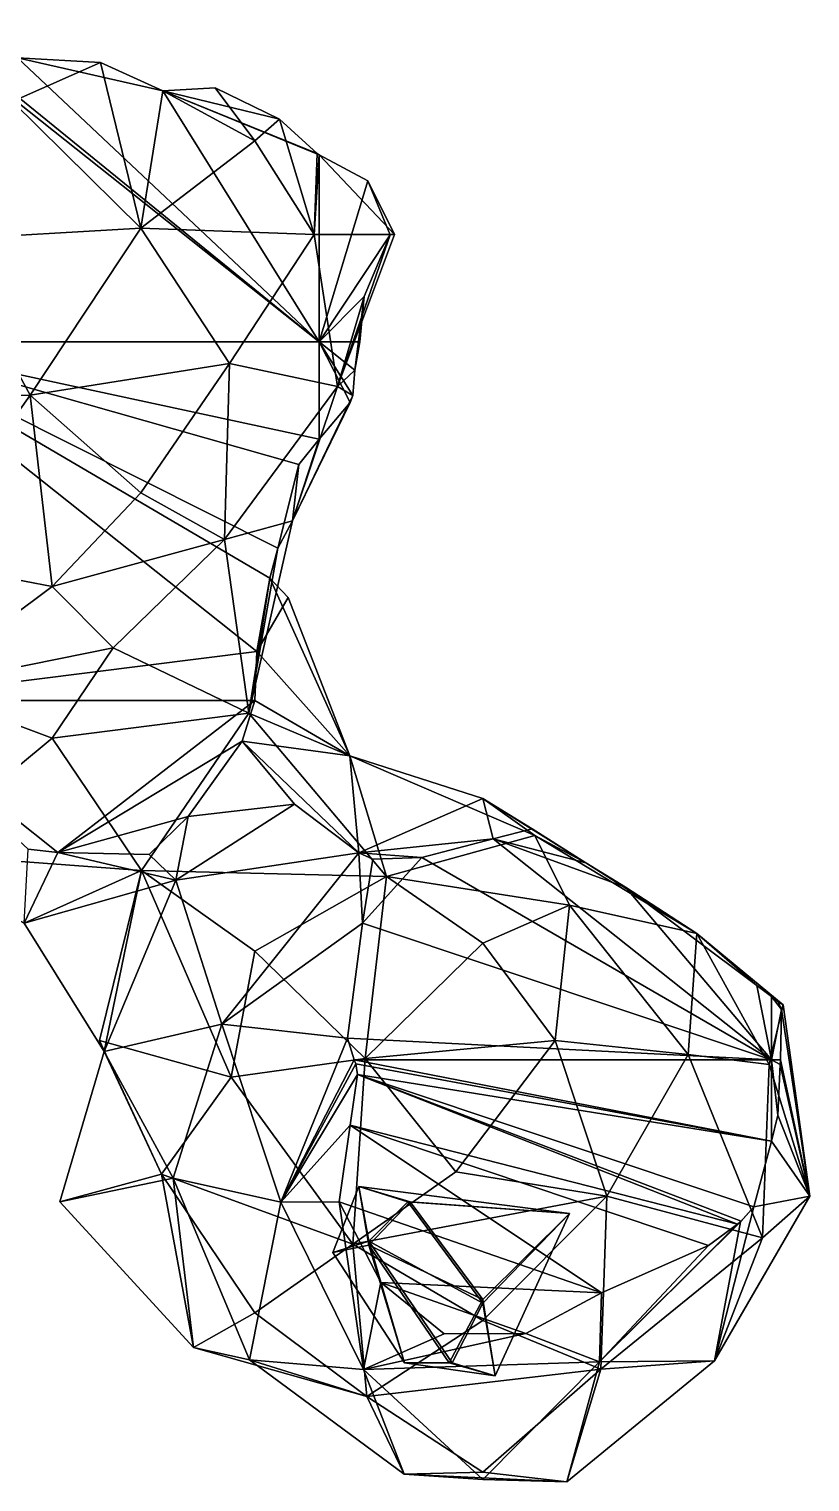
# Model space of a CAD drawing. Extents: x 290083 to 295691, y 4553739 to 4561622.
# Drawn here: x 295287.9 to 295374.3, y 4559659.9 to 4559820.5 of the extents above; entities that cross this region are included whole.
import ezdxf

# ---------------------------------------------------------------- set-up
doc = ezdxf.new("R2010")
doc.units = 0
doc.layers.add('Au_ppm_Pref_-_0_3', color=7, linetype='CONTINUOUS')

msp = doc.modelspace()

# ---------------------------------------------------------------- linework, layer by layer
at = {"layer": 'Au_ppm_Pref_-_0_3'}
for points in [[(295320, 4559785.98, 1875.32), (295270, 4559785.98, 1875.98), (295276.45, 4559820.54, 1867.86)], [(295276.45, 4559820.54, 1867.86), (295278.12, 4559820, 1867.95), (295320, 4559785.98, 1875.32)], [(295278.12, 4559820, 1867.95), (295286.66, 4559817.35, 1868.33), (295320, 4559785.98, 1875.32)], [(295286.13, 4559812.52, 1866.51), (295295.85, 4559816.85, 1868.13), (295286.66, 4559817.35, 1868.33)], [(295286.66, 4559817.35, 1868.33), (295295.85, 4559816.85, 1868.13), (295302.75, 4559813.72, 1868.7)], [(295286.66, 4559817.35, 1868.33), (295302.75, 4559813.72, 1868.7), (295320, 4559785.98, 1875.32)], [(295300.31, 4559798.53, 1866.97), (295295.85, 4559816.85, 1868.13), (295286.13, 4559812.52, 1866.51)], [(295300.31, 4559798.53, 1866.97), (295302.75, 4559813.72, 1868.7), (295295.85, 4559816.85, 1868.13)], [(295278.73, 4559797.29, 1863.46), (295300.31, 4559798.53, 1866.97), (295286.13, 4559812.52, 1866.51)], [(295300.31, 4559798.53, 1866.97), (295312.89, 4559808.17, 1867.44), (295302.75, 4559813.72, 1868.7)], [(295302.75, 4559813.72, 1868.7), (295308.53, 4559814.04, 1868.41), (295315.62, 4559810.58, 1869.06)], [(295302.75, 4559813.72, 1868.7), (295312.89, 4559808.17, 1867.44), (295308.53, 4559814.04, 1868.41)], [(295302.75, 4559813.72, 1868.7), (295315.62, 4559810.58, 1869.06), (295319.81, 4559806.78, 1869.9)], [(295302.75, 4559813.72, 1868.7), (295319.81, 4559806.78, 1869.9), (295320, 4559806.63, 1869.93)], [(295302.75, 4559813.72, 1868.7), (295320, 4559806.63, 1869.93), (295320, 4559785.98, 1875.32)], [(295312.89, 4559808.17, 1867.44), (295315.62, 4559810.58, 1869.06), (295308.53, 4559814.04, 1868.41)], [(295319.47, 4559797.82, 1867.79), (295315.62, 4559810.58, 1869.06), (295312.89, 4559808.17, 1867.44)], [(295319.47, 4559797.82, 1867.79), (295319.81, 4559806.78, 1869.9), (295315.62, 4559810.58, 1869.06)], [(295319.47, 4559797.82, 1867.79), (295312.89, 4559808.17, 1867.44), (295300.31, 4559798.53, 1866.97)], [(295320, 4559806.63, 1869.93), (295319.81, 4559806.78, 1869.9), (295319.47, 4559797.82, 1867.79)], [(295320, 4559806.63, 1869.93), (295319.47, 4559797.82, 1867.79), (295328.35, 4559797.82, 1870.89)], [(295320, 4559806.63, 1869.93), (295325.41, 4559803.78, 1871.19), (295320, 4559785.98, 1875.32)], [(295325.41, 4559803.78, 1871.19), (295320, 4559806.63, 1869.93), (295328.35, 4559797.82, 1870.89)], [(295325.41, 4559803.78, 1871.19), (295327.86, 4559797.79, 1872.98), (295320, 4559785.98, 1875.32)], [(295325.41, 4559803.78, 1871.19), (295328.35, 4559797.82, 1870.89), (295327.86, 4559797.79, 1872.98)], [(295288.06, 4559780.07, 1864.79), (295300.31, 4559798.53, 1866.97), (295278.73, 4559797.29, 1863.46)], [(295300.31, 4559798.53, 1866.97), (295288.06, 4559780.07, 1864.79), (295310.12, 4559783.59, 1867.45)], [(295319.47, 4559797.82, 1867.79), (295300.31, 4559798.53, 1866.97), (295310.12, 4559783.59, 1867.45)], [(295288.06, 4559780.07, 1864.79), (295278.73, 4559797.29, 1863.46), (295266.9, 4559780, 1860.03)], [(295319.47, 4559797.82, 1867.79), (295310.12, 4559783.59, 1867.45), (295322.04, 4559781.04, 1871.38)], [(295319.47, 4559797.82, 1867.79), (295322.04, 4559781.04, 1871.38), (295328.35, 4559797.82, 1870.89)], [(295320, 4559785.98, 1875.32), (295327.86, 4559797.79, 1872.98), (295324.99, 4559790.99, 1874.48)], [(295328.35, 4559797.82, 1870.89), (295322.04, 4559781.04, 1871.38), (295327.86, 4559797.79, 1872.98)], [(295327.86, 4559797.79, 1872.98), (295322.04, 4559781.04, 1871.38), (295324.99, 4559790.99, 1874.48)], [(295320, 4559785.98, 1875.32), (295324.99, 4559790.99, 1874.48), (295324.52, 4559785.98, 1875.74)], [(295322.04, 4559781.04, 1871.38), (295323.96, 4559782.84, 1875.82), (295324.99, 4559790.99, 1874.48)], [(295324.52, 4559785.98, 1875.74), (295324.99, 4559790.99, 1874.48), (295323.96, 4559782.84, 1875.82)], [(295270, 4559785.98, 1875.98), (295315.46, 4559763.14, 1881.52), (295314.55, 4559759.85, 1882.41)], [(295315.46, 4559763.14, 1881.52), (295270, 4559785.98, 1875.98), (295317.78, 4559772.39, 1879)], [(295317.78, 4559772.39, 1879), (295270, 4559785.98, 1875.98), (295320, 4559775.22, 1878.21)], [(295314.55, 4559759.85, 1882.41), (295313.13, 4559751.75, 1884.61), (295270, 4559785.98, 1875.98)], [(295320, 4559785.98, 1875.32), (295320, 4559775.22, 1878.21), (295270, 4559785.98, 1875.98)], [(295270, 4559746.3, 1880.05), (295270, 4559785.98, 1875.98), (295313.13, 4559751.75, 1884.61)], [(295323.44, 4559779.27, 1876.83), (295320, 4559775.22, 1878.21), (295320, 4559785.98, 1875.32)], [(295323.72, 4559780.05, 1876.59), (295323.44, 4559779.27, 1876.83), (295320, 4559785.98, 1875.32)], [(295323.96, 4559782.84, 1875.82), (295323.72, 4559780.05, 1876.59), (295320, 4559785.98, 1875.32)], [(295324.52, 4559785.98, 1875.74), (295323.96, 4559782.84, 1875.82), (295320, 4559785.98, 1875.32)], [(295300.3, 4559769.28, 1867.31), (295310.12, 4559783.59, 1867.45), (295288.06, 4559780.07, 1864.79)], [(295300.3, 4559769.28, 1867.31), (295309.57, 4559764.12, 1871.6), (295310.12, 4559783.59, 1867.45)], [(295309.57, 4559764.12, 1871.6), (295322.04, 4559781.04, 1871.38), (295310.12, 4559783.59, 1867.45)], [(295323.96, 4559782.84, 1875.82), (295322.04, 4559781.04, 1871.38), (295323.72, 4559780.05, 1876.59)], [(295309.57, 4559764.12, 1871.6), (295317.07, 4559766.19, 1876.83), (295322.04, 4559781.04, 1871.38)], [(295323.72, 4559780.05, 1876.59), (295322.04, 4559781.04, 1871.38), (295317.07, 4559766.19, 1876.83)], [(295275.19, 4559761.87, 1864.87), (295288.06, 4559780.07, 1864.79), (295266.9, 4559780, 1860.03)], [(295275.19, 4559761.87, 1864.87), (295290.49, 4559758.93, 1868.49), (295288.06, 4559780.07, 1864.79)], [(295290.49, 4559758.93, 1868.49), (295300.3, 4559769.28, 1867.31), (295288.06, 4559780.07, 1864.79)], [(295323.72, 4559780.05, 1876.59), (295317.07, 4559766.19, 1876.83), (295323.44, 4559779.27, 1876.83)], [(295317.07, 4559766.19, 1876.83), (295320, 4559775.22, 1878.21), (295323.44, 4559779.27, 1876.83)], [(295320, 4559775.22, 1878.21), (295317.07, 4559766.19, 1876.83), (295317.78, 4559772.39, 1879)], [(295317.07, 4559766.19, 1876.83), (295315.46, 4559763.14, 1881.52), (295317.78, 4559772.39, 1879)], [(295300.3, 4559769.28, 1867.31), (295290.49, 4559758.93, 1868.49), (295309.57, 4559764.12, 1871.6)], [(295312.24, 4559744.9, 1877.27), (295317.07, 4559766.19, 1876.83), (295309.57, 4559764.12, 1871.6)], [(295315.46, 4559763.14, 1881.52), (295317.07, 4559766.19, 1876.83), (295312.24, 4559744.9, 1877.27)], [(295297.25, 4559752.15, 1872.05), (295309.57, 4559764.12, 1871.6), (295290.49, 4559758.93, 1868.49)], [(295297.25, 4559752.15, 1872.05), (295312.24, 4559744.9, 1877.27), (295309.57, 4559764.12, 1871.6)], [(295312.24, 4559744.9, 1877.27), (295314.55, 4559759.85, 1882.41), (295315.46, 4559763.14, 1881.52)], [(295275.54, 4559747.76, 1872.22), (295290.49, 4559758.93, 1868.49), (295275.19, 4559761.87, 1864.87)], [(295312.24, 4559744.9, 1877.27), (295323.41, 4559740.19, 1882.14), (295314.55, 4559759.85, 1882.41)], [(295314.55, 4559759.85, 1882.41), (295316.59, 4559757.69, 1882.97), (295313.13, 4559751.75, 1884.61)], [(295314.55, 4559759.85, 1882.41), (295323.41, 4559740.19, 1882.14), (295316.59, 4559757.69, 1882.97)], [(295275.54, 4559747.76, 1872.22), (295297.25, 4559752.15, 1872.05), (295290.49, 4559758.93, 1868.49)], [(295313.13, 4559751.75, 1884.61), (295316.59, 4559757.69, 1882.97), (295323.41, 4559740.19, 1882.14)], [(295313.13, 4559751.75, 1884.61), (295312.9, 4559746.3, 1885.14), (295270, 4559746.3, 1880.05)], [(295275.54, 4559747.76, 1872.22), (295290.5, 4559742.16, 1874.77), (295297.25, 4559752.15, 1872.05)], [(295297.25, 4559752.15, 1872.05), (295290.5, 4559742.16, 1874.77), (295312.24, 4559744.9, 1877.27)], [(295323.41, 4559740.19, 1882.14), (295312.9, 4559746.3, 1885.14), (295313.13, 4559751.75, 1884.61)], [(295275.54, 4559747.76, 1872.22), (295275.15, 4559729.41, 1877.92), (295290.5, 4559742.16, 1874.77)], [(295291.12, 4559729.53, 1886.26), (295287.84, 4559729.9, 1885.96), (295270, 4559746.3, 1880.05)], [(295312.9, 4559746.3, 1885.14), (295291.12, 4559729.53, 1886.26), (295270, 4559746.3, 1880.05)], [(295291.12, 4559729.53, 1886.26), (295312.9, 4559746.3, 1885.14), (295311.52, 4559741.82, 1885.97)], [(295323.41, 4559740.19, 1882.14), (295311.52, 4559741.82, 1885.97), (295312.9, 4559746.3, 1885.14)], [(295290.5, 4559742.16, 1874.77), (295300.36, 4559727.53, 1876.67), (295312.24, 4559744.9, 1877.27)], [(295312.24, 4559744.9, 1877.27), (295300.36, 4559727.53, 1876.67), (295327.46, 4559726.85, 1875.56)], [(295312.24, 4559744.9, 1877.27), (295327.46, 4559726.85, 1875.56), (295323.41, 4559740.19, 1882.14)], [(295275.15, 4559729.41, 1877.92), (295300.36, 4559727.53, 1876.67), (295290.5, 4559742.16, 1874.77)], [(295291.12, 4559729.53, 1886.26), (295311.52, 4559741.82, 1885.97), (295305.55, 4559733.51, 1887.1)], [(295305.55, 4559733.51, 1887.1), (295311.52, 4559741.82, 1885.97), (295317.29, 4559734.84, 1888.19)], [(295317.29, 4559734.84, 1888.19), (295311.52, 4559741.82, 1885.97), (295324.4, 4559729.48, 1888.81)], [(295323.41, 4559740.19, 1882.14), (295324.4, 4559729.48, 1888.81), (295311.52, 4559741.82, 1885.97)], [(295323.41, 4559740.19, 1882.14), (295327.46, 4559726.85, 1875.56), (295343.86, 4559731.41, 1881.89)], [(295323.41, 4559740.19, 1882.14), (295338.09, 4559735.49, 1885.75), (295324.4, 4559729.48, 1888.81)], [(295323.41, 4559740.19, 1882.14), (295343.86, 4559731.41, 1881.89), (295338.09, 4559735.49, 1885.75)], [(295339.24, 4559731.03, 1887.68), (295324.4, 4559729.48, 1888.81), (295338.09, 4559735.49, 1885.75)], [(295343.56, 4559732.12, 1887.07), (295339.24, 4559731.03, 1887.68), (295338.09, 4559735.49, 1885.75)], [(295338.09, 4559735.49, 1885.75), (295349.5, 4559728.36, 1887.38), (295343.56, 4559732.12, 1887.07)], [(295343.86, 4559731.41, 1881.89), (295349.5, 4559728.36, 1887.38), (295338.09, 4559735.49, 1885.75)], [(295304.17, 4559726.46, 1886.91), (295305.55, 4559733.51, 1887.1), (295317.29, 4559734.84, 1888.19)], [(295304.17, 4559726.46, 1886.91), (295317.29, 4559734.84, 1888.19), (295324.4, 4559729.48, 1888.81)], [(295291.12, 4559729.53, 1886.26), (295305.55, 4559733.51, 1887.1), (295301.23, 4559729.29, 1887.52)], [(295305.55, 4559733.51, 1887.1), (295304.17, 4559726.46, 1886.91), (295301.23, 4559729.29, 1887.52)], [(295331.35, 4559728.97, 1888.82), (295324.4, 4559729.48, 1888.81), (295339.24, 4559731.03, 1887.68)], [(295347.69, 4559723.69, 1878.03), (295343.86, 4559731.41, 1881.89), (295327.46, 4559726.85, 1875.56)], [(295339.24, 4559731.03, 1887.68), (295370, 4559706.61, 1890.39), (295331.35, 4559728.97, 1888.82)], [(295349.5, 4559728.36, 1887.38), (295339.24, 4559731.03, 1887.68), (295343.56, 4559732.12, 1887.07)], [(295353.86, 4559725.68, 1887.59), (295339.24, 4559731.03, 1887.68), (295349.5, 4559728.36, 1887.38)], [(295370, 4559706.61, 1890.39), (295339.24, 4559731.03, 1887.68), (295353.86, 4559725.68, 1887.59)], [(295343.86, 4559731.41, 1881.89), (295361.76, 4559720.55, 1884.04), (295349.5, 4559728.36, 1887.38)], [(295347.69, 4559723.69, 1878.03), (295361.76, 4559720.55, 1884.04), (295343.86, 4559731.41, 1881.89)], [(295287.39, 4559721.71, 1883.02), (295300.36, 4559727.53, 1876.67), (295275.15, 4559729.41, 1877.92)], [(295291.12, 4559729.53, 1886.26), (295287.39, 4559721.71, 1883.02), (295287.84, 4559729.9, 1885.96)], [(295304.17, 4559726.46, 1886.91), (295287.39, 4559721.71, 1883.02), (295291.12, 4559729.53, 1886.26)], [(295304.17, 4559726.46, 1886.91), (295291.12, 4559729.53, 1886.26), (295301.23, 4559729.29, 1887.52)], [(295309.27, 4559710.52, 1889.77), (295304.17, 4559726.46, 1886.91), (295324.4, 4559729.48, 1888.81)], [(295309.27, 4559710.52, 1889.77), (295324.4, 4559729.48, 1888.81), (295324.8, 4559721.71, 1891)], [(295324.8, 4559721.71, 1891), (295324.4, 4559729.48, 1888.81), (295325.96, 4559728.77, 1889.34)], [(295325.96, 4559728.77, 1889.34), (295324.4, 4559729.48, 1888.81), (295331.35, 4559728.97, 1888.82)], [(295300.36, 4559727.53, 1876.67), (295287.39, 4559721.71, 1883.02), (295296.24, 4559707.5, 1883.36)], [(295300.36, 4559727.53, 1876.67), (295296.24, 4559707.5, 1883.36), (295295.73, 4559708.73, 1876.83)], [(295295.73, 4559708.73, 1876.83), (295310.28, 4559704.69, 1874.25), (295300.36, 4559727.53, 1876.67)], [(295310.28, 4559704.69, 1874.25), (295312.89, 4559718.62, 1873.53), (295300.36, 4559727.53, 1876.67)], [(295312.89, 4559718.62, 1873.53), (295327.46, 4559726.85, 1875.56), (295300.36, 4559727.53, 1876.67)], [(295331.35, 4559728.97, 1888.82), (295324.8, 4559721.71, 1891), (295325.96, 4559728.77, 1889.34)], [(295370, 4559706.61, 1890.39), (295324.8, 4559721.71, 1891), (295331.35, 4559728.97, 1888.82)], [(295349.5, 4559728.36, 1887.38), (295361.76, 4559720.55, 1884.04), (295353.86, 4559725.68, 1887.59)], [(295296.24, 4559707.5, 1883.36), (295287.39, 4559721.71, 1883.02), (295304.17, 4559726.46, 1886.91)], [(295309.27, 4559710.52, 1889.77), (295296.24, 4559707.5, 1883.36), (295304.17, 4559726.46, 1886.91)], [(295325.11, 4559706.73, 1872.74), (295327.46, 4559726.85, 1875.56), (295312.89, 4559718.62, 1873.53)], [(295325.11, 4559706.73, 1872.74), (295338.09, 4559719.48, 1873.24), (295327.46, 4559726.85, 1875.56)], [(295347.69, 4559723.69, 1878.03), (295327.46, 4559726.85, 1875.56), (295338.09, 4559719.48, 1873.24)], [(295368.39, 4559714.82, 1888.73), (295370, 4559706.61, 1890.39), (295353.86, 4559725.68, 1887.59)], [(295368.39, 4559714.82, 1888.73), (295353.86, 4559725.68, 1887.59), (295361.76, 4559720.55, 1884.04)], [(295347.69, 4559723.69, 1878.03), (295338.09, 4559719.48, 1873.24), (295346.12, 4559708.73, 1873.04)], [(295347.69, 4559723.69, 1878.03), (295346.12, 4559708.73, 1873.04), (295360.8, 4559707.19, 1877.62)], [(295347.69, 4559723.69, 1878.03), (295360.8, 4559707.19, 1877.62), (295361.76, 4559720.55, 1884.04)], [(295324.8, 4559721.71, 1891), (295323.14, 4559708.99, 1893.96), (295309.27, 4559710.52, 1889.77)], [(295370, 4559706.61, 1890.39), (295323.14, 4559708.99, 1893.96), (295324.8, 4559721.71, 1891)], [(295325.11, 4559706.73, 1872.74), (295346.12, 4559708.73, 1873.04), (295338.09, 4559719.48, 1873.24)], [(295360.8, 4559707.19, 1877.62), (295369.77, 4559706.08, 1883.69), (295361.76, 4559720.55, 1884.04)], [(295361.76, 4559720.55, 1884.04), (295371.31, 4559712.68, 1888.71), (295368.39, 4559714.82, 1888.73)], [(295361.76, 4559720.55, 1884.04), (295369.77, 4559706.08, 1883.69), (295371.31, 4559712.68, 1888.71)], [(295325.11, 4559706.73, 1872.74), (295312.89, 4559718.62, 1873.53), (295310.28, 4559704.69, 1874.25)], [(295370, 4559713.58, 1888.86), (295370, 4559706.61, 1890.39), (295368.39, 4559714.82, 1888.73)], [(295371.31, 4559712.68, 1888.71), (295370, 4559713.58, 1888.86), (295368.39, 4559714.82, 1888.73)], [(295370.77, 4559712.99, 1888.94), (295371.11, 4559712.15, 1889.1), (295370, 4559713.58, 1888.86)], [(295371.11, 4559712.15, 1889.1), (295370, 4559706.61, 1890.39), (295370, 4559713.58, 1888.86)], [(295370, 4559713.58, 1888.86), (295371.31, 4559712.68, 1888.71), (295370.77, 4559712.99, 1888.94)], [(295371.31, 4559712.68, 1888.71), (295371.11, 4559712.15, 1889.1), (295370.77, 4559712.99, 1888.94)], [(295369.77, 4559706.08, 1883.69), (295374.27, 4559691.51, 1888.8), (295371.31, 4559712.68, 1888.71)], [(295370, 4559706.61, 1890.39), (295371.11, 4559712.15, 1889.1), (295371.03, 4559706.61, 1890.32)], [(295374.27, 4559691.51, 1888.8), (295371.03, 4559706.61, 1890.32), (295371.11, 4559712.15, 1889.1)], [(295374.27, 4559691.51, 1888.8), (295371.11, 4559712.15, 1889.1), (295371.31, 4559712.68, 1888.71)], [(295303.88, 4559693.5, 1888.48), (295296.24, 4559707.5, 1883.36), (295309.27, 4559710.52, 1889.77)], [(295303.88, 4559693.5, 1888.48), (295309.27, 4559710.52, 1889.77), (295315.78, 4559690.85, 1893.73)], [(295315.78, 4559690.85, 1893.73), (295309.27, 4559710.52, 1889.77), (295323.14, 4559708.99, 1893.96)], [(295295.73, 4559708.73, 1876.83), (295296.24, 4559707.5, 1883.36), (295302.59, 4559693.95, 1877.63)], [(295295.73, 4559708.73, 1876.83), (295302.59, 4559693.95, 1877.63), (295310.28, 4559704.69, 1874.25)], [(295315.78, 4559690.85, 1893.73), (295323.14, 4559708.99, 1893.96), (295323.87, 4559706.61, 1894.43)], [(295370, 4559706.61, 1890.39), (295323.87, 4559706.61, 1894.43), (295323.14, 4559708.99, 1893.96)], [(295335.13, 4559694.22, 1873.39), (295346.12, 4559708.73, 1873.04), (295325.11, 4559706.73, 1872.74)], [(295335.13, 4559694.22, 1873.39), (295351.81, 4559691.51, 1876.23), (295346.12, 4559708.73, 1873.04)], [(295346.12, 4559708.73, 1873.04), (295351.81, 4559691.51, 1876.23), (295360.8, 4559707.19, 1877.62)], [(295302.59, 4559693.95, 1877.63), (295296.24, 4559707.5, 1883.36), (295291.35, 4559690.91, 1882.77)], [(295303.88, 4559693.5, 1888.48), (295291.35, 4559690.91, 1882.77), (295296.24, 4559707.5, 1883.36)], [(295310.28, 4559704.69, 1874.25), (295323.74, 4559686.2, 1875.62), (295325.11, 4559706.73, 1872.74)], [(295315.78, 4559690.85, 1893.73), (295323.87, 4559706.61, 1894.43), (295324.07, 4559706.14, 1894.53)], [(295325.11, 4559706.73, 1872.74), (295323.74, 4559686.2, 1875.62), (295335.13, 4559694.22, 1873.39)], [(295323.87, 4559706.61, 1894.43), (295370, 4559697.62, 1892.78), (295324.07, 4559706.14, 1894.53)], [(295370, 4559697.62, 1892.78), (295323.87, 4559706.61, 1894.43), (295370, 4559706.61, 1890.39)], [(295360.8, 4559707.19, 1877.62), (295351.81, 4559691.51, 1876.23), (295369.03, 4559686.93, 1881.43)], [(295369.03, 4559686.93, 1881.43), (295369.77, 4559706.08, 1883.69), (295360.8, 4559707.19, 1877.62)], [(295370.72, 4559700.49, 1891.99), (295370, 4559706.61, 1890.39), (295370.99, 4559706.08, 1890.49)], [(295370, 4559697.62, 1892.78), (295370, 4559706.61, 1890.39), (295370.72, 4559700.49, 1891.99)], [(295370, 4559706.61, 1890.39), (295371.03, 4559706.61, 1890.32), (295370.99, 4559706.08, 1890.49)], [(295374.27, 4559691.51, 1888.8), (295370.99, 4559706.08, 1890.49), (295371.03, 4559706.61, 1890.32)], [(295315.78, 4559690.85, 1893.73), (295324.07, 4559706.14, 1894.53), (295324.27, 4559704.98, 1894.82)], [(295315.78, 4559690.85, 1893.73), (295324.27, 4559704.98, 1894.82), (295323.45, 4559699.36, 1895.47)], [(295323.45, 4559699.36, 1895.47), (295324.27, 4559704.98, 1894.82), (295366.27, 4559688.44, 1895.47)], [(295324.27, 4559704.98, 1894.82), (295324.07, 4559706.14, 1894.53), (295370, 4559697.62, 1892.78)], [(295324.27, 4559704.98, 1894.82), (295366.66, 4559688.77, 1895.42), (295366.27, 4559688.44, 1895.47)], [(295368.08, 4559690.35, 1894.88), (295324.27, 4559704.98, 1894.82), (295370, 4559697.62, 1892.78)], [(295366.66, 4559688.77, 1895.42), (295324.27, 4559704.98, 1894.82), (295368.08, 4559690.35, 1894.88)], [(295369.77, 4559706.08, 1883.69), (295369.03, 4559686.93, 1881.43), (295374.27, 4559691.51, 1888.8)], [(295374.27, 4559691.51, 1888.8), (295370.72, 4559700.49, 1891.99), (295370.99, 4559706.08, 1890.49)], [(295302.59, 4559693.95, 1877.63), (295323.74, 4559686.2, 1875.62), (295310.28, 4559704.69, 1874.25)], [(295370.72, 4559700.49, 1891.99), (295374.27, 4559691.51, 1888.8), (295370, 4559697.62, 1892.78)], [(295315.78, 4559690.85, 1893.73), (295323.45, 4559699.36, 1895.47), (295322.22, 4559690.88, 1896.45)], [(295322.22, 4559690.88, 1896.45), (295323.45, 4559699.36, 1895.47), (295351.21, 4559680.82, 1896.74)], [(295323.45, 4559699.36, 1895.47), (295363.06, 4559686.06, 1895.82), (295351.21, 4559680.82, 1896.74)], [(295323.45, 4559699.36, 1895.47), (295366.27, 4559688.44, 1895.47), (295363.06, 4559686.06, 1895.82)], [(295374.27, 4559691.51, 1888.8), (295368.08, 4559690.35, 1894.88), (295370, 4559697.62, 1892.78)], [(295302.59, 4559693.95, 1877.63), (295291.35, 4559690.91, 1882.77), (295306.11, 4559674.81, 1882.77)], [(295312.89, 4559678.64, 1878.68), (295323.74, 4559686.2, 1875.62), (295302.59, 4559693.95, 1877.63)], [(295312.89, 4559678.64, 1878.68), (295302.59, 4559693.95, 1877.63), (295306.11, 4559674.81, 1882.77)], [(295323.74, 4559686.2, 1875.62), (295351.81, 4559691.51, 1876.23), (295335.13, 4559694.22, 1873.39)], [(295306.11, 4559674.81, 1882.77), (295291.35, 4559690.91, 1882.77), (295303.88, 4559693.5, 1888.48)], [(295306.11, 4559674.81, 1882.77), (295303.88, 4559693.5, 1888.48), (295312.32, 4559673.44, 1888.77)], [(295315.78, 4559690.85, 1893.73), (295312.32, 4559673.44, 1888.77), (295303.88, 4559693.5, 1888.48)], [(295325.49, 4559686.09, 1830.92), (295321.51, 4559685.28, 1829.31), (295324.41, 4559692.59, 1829.3)], [(295321.51, 4559685.28, 1829.31), (295325.49, 4559686.56, 1827.86), (295324.41, 4559692.59, 1829.3)], [(295325.49, 4559686.09, 1830.92), (295324.41, 4559692.59, 1829.3), (295330.08, 4559690.91, 1831.47)], [(295324.41, 4559692.59, 1829.3), (295347.69, 4559689.59, 1829.31), (295330.08, 4559690.91, 1831.47)], [(295347.69, 4559689.59, 1829.31), (295324.41, 4559692.59, 1829.3), (295329.82, 4559690.91, 1827.27)], [(295329.82, 4559690.91, 1827.27), (295324.41, 4559692.59, 1829.3), (295325.49, 4559686.56, 1827.86)], [(295324.92, 4559672.36, 1895.34), (295312.32, 4559673.44, 1888.77), (295315.78, 4559690.85, 1893.73)], [(295324.92, 4559672.36, 1895.34), (295315.78, 4559690.85, 1893.73), (295322.22, 4559690.88, 1896.45)], [(295326.82, 4559681.97, 1897.3), (295322.22, 4559690.88, 1896.45), (295351.21, 4559680.82, 1896.74)], [(295324.92, 4559672.36, 1895.34), (295322.22, 4559690.88, 1896.45), (295326.82, 4559681.97, 1897.3)], [(295323.74, 4559686.2, 1875.62), (295338.09, 4559677.79, 1878.39), (295351.81, 4559691.51, 1876.23)], [(295325.49, 4559686.09, 1830.92), (295330.08, 4559690.91, 1831.47), (295338.09, 4559680.09, 1831.64)], [(295338.09, 4559679.71, 1827.11), (295329.82, 4559690.91, 1827.27), (295325.49, 4559686.56, 1827.86)], [(295329.82, 4559690.91, 1827.27), (295338.09, 4559679.71, 1827.11), (295347.69, 4559689.59, 1829.31)], [(295347.69, 4559689.59, 1829.31), (295338.09, 4559680.09, 1831.64), (295330.08, 4559690.91, 1831.47)], [(295351.81, 4559691.51, 1876.23), (295338.09, 4559677.79, 1878.39), (295351.17, 4559672.39, 1882.63)], [(295351.81, 4559691.51, 1876.23), (295351.17, 4559672.39, 1882.63), (295369.03, 4559686.93, 1881.43)], [(295374.27, 4559691.51, 1888.8), (295363.71, 4559673.31, 1888.7), (295368.08, 4559690.35, 1894.88)], [(295369.03, 4559686.93, 1881.43), (295363.71, 4559673.31, 1888.7), (295374.27, 4559691.51, 1888.8)], [(295339.47, 4559671.66, 1829.4), (295347.69, 4559689.59, 1829.31), (295338.09, 4559679.71, 1827.11)], [(295347.69, 4559689.59, 1829.31), (295339.47, 4559671.66, 1829.4), (295338.09, 4559680.09, 1831.64)], [(295368.08, 4559690.35, 1894.88), (295363.71, 4559673.31, 1888.7), (295366.6, 4559688.68, 1895.43)], [(295366.66, 4559688.77, 1895.42), (295368.08, 4559690.35, 1894.88), (295366.6, 4559688.68, 1895.43)], [(295366.6, 4559688.68, 1895.43), (295351, 4559673.21, 1895.06), (295366.27, 4559688.44, 1895.47)], [(295363.71, 4559673.31, 1888.7), (295351, 4559673.21, 1895.06), (295366.6, 4559688.68, 1895.43)], [(295366.27, 4559688.44, 1895.47), (295351, 4559673.21, 1895.06), (295363.06, 4559686.06, 1895.82)], [(295366.27, 4559688.44, 1895.47), (295366.66, 4559688.77, 1895.42), (295366.6, 4559688.68, 1895.43)], [(295323.74, 4559686.2, 1875.62), (295312.89, 4559678.64, 1878.68), (295325.27, 4559669.36, 1881.95)], [(295329.45, 4559673.09, 1829.31), (295325.49, 4559686.56, 1827.86), (295321.51, 4559685.28, 1829.31)], [(295325.49, 4559686.09, 1830.92), (295329.45, 4559673.09, 1829.31), (295321.51, 4559685.28, 1829.31)], [(295323.74, 4559686.2, 1875.62), (295325.27, 4559669.36, 1881.95), (295338.09, 4559677.79, 1878.39)], [(295338.09, 4559679.71, 1827.11), (295325.49, 4559686.56, 1827.86), (295334.73, 4559673.09, 1827.73)], [(295329.45, 4559673.09, 1829.31), (295334.73, 4559673.09, 1827.73), (295325.49, 4559686.56, 1827.86)], [(295325.49, 4559686.09, 1830.92), (295338.09, 4559680.09, 1831.64), (295334.37, 4559673.09, 1831.07)], [(295325.49, 4559686.09, 1830.92), (295334.37, 4559673.09, 1831.07), (295329.45, 4559673.09, 1829.31)], [(295351, 4559673.21, 1895.06), (295351.21, 4559680.82, 1896.74), (295363.06, 4559686.06, 1895.82)], [(295351.17, 4559672.39, 1882.63), (295363.71, 4559673.31, 1888.7), (295369.03, 4559686.93, 1881.43)], [(295324.92, 4559672.36, 1895.34), (295326.82, 4559681.97, 1897.3), (295333.82, 4559676.3, 1897.74)], [(295333.82, 4559676.3, 1897.74), (295326.82, 4559681.97, 1897.3), (295342.85, 4559676.35, 1897.47)], [(295326.82, 4559681.97, 1897.3), (295351.21, 4559680.82, 1896.74), (295342.85, 4559676.35, 1897.47)], [(295334.37, 4559673.09, 1831.07), (295338.09, 4559680.09, 1831.64), (295339.47, 4559671.66, 1829.4)], [(295339.47, 4559671.66, 1829.4), (295338.09, 4559679.71, 1827.11), (295334.73, 4559673.09, 1827.73)], [(295351.21, 4559680.82, 1896.74), (295351, 4559673.21, 1895.06), (295342.85, 4559676.35, 1897.47)], [(295325.27, 4559669.36, 1881.95), (295312.89, 4559678.64, 1878.68), (295306.11, 4559674.81, 1882.77)], [(295351.17, 4559672.39, 1882.63), (295338.09, 4559677.79, 1878.39), (295325.27, 4559669.36, 1881.95)], [(295342.85, 4559676.35, 1897.47), (295324.92, 4559672.36, 1895.34), (295333.82, 4559676.3, 1897.74)], [(295351, 4559673.21, 1895.06), (295324.92, 4559672.36, 1895.34), (295342.85, 4559676.35, 1897.47)], [(295325.27, 4559669.36, 1881.95), (295306.11, 4559674.81, 1882.77), (295312.32, 4559673.44, 1888.77)], [(295325.27, 4559669.36, 1881.95), (295312.32, 4559673.44, 1888.77), (295329.4, 4559660.8, 1888.71)], [(295329.4, 4559660.8, 1888.71), (295312.32, 4559673.44, 1888.77), (295324.92, 4559672.36, 1895.34)], [(295351, 4559673.21, 1895.06), (295338.09, 4559660.2, 1893), (295324.92, 4559672.36, 1895.34)], [(295334.37, 4559673.09, 1831.07), (295339.47, 4559671.66, 1829.4), (295329.45, 4559673.09, 1829.31)], [(295329.45, 4559673.09, 1829.31), (295339.47, 4559671.66, 1829.4), (295334.73, 4559673.09, 1827.73)], [(295338.09, 4559660.2, 1893), (295351, 4559673.21, 1895.06), (295347.4, 4559659.93, 1888.71)], [(295351.17, 4559672.39, 1882.63), (295347.4, 4559659.93, 1888.71), (295363.71, 4559673.31, 1888.7)], [(295347.4, 4559659.93, 1888.71), (295351, 4559673.21, 1895.06), (295363.71, 4559673.31, 1888.7)], [(295338.09, 4559660.2, 1893), (295329.4, 4559660.8, 1888.71), (295324.92, 4559672.36, 1895.34)], [(295351.17, 4559672.39, 1882.63), (295325.27, 4559669.36, 1881.95), (295338.09, 4559661.03, 1884.68)], [(295347.4, 4559659.93, 1888.71), (295351.17, 4559672.39, 1882.63), (295338.09, 4559661.03, 1884.68)], [(295338.09, 4559661.03, 1884.68), (295325.27, 4559669.36, 1881.95), (295329.4, 4559660.8, 1888.71)], [(295338.09, 4559661.03, 1884.68), (295329.4, 4559660.8, 1888.71), (295347.4, 4559659.93, 1888.71)], [(295338.09, 4559660.2, 1893), (295347.4, 4559659.93, 1888.71), (295329.4, 4559660.8, 1888.71)]]:
    msp.add_3dface(points, dxfattribs=at)

doc.saveas('drawing.dxf')
